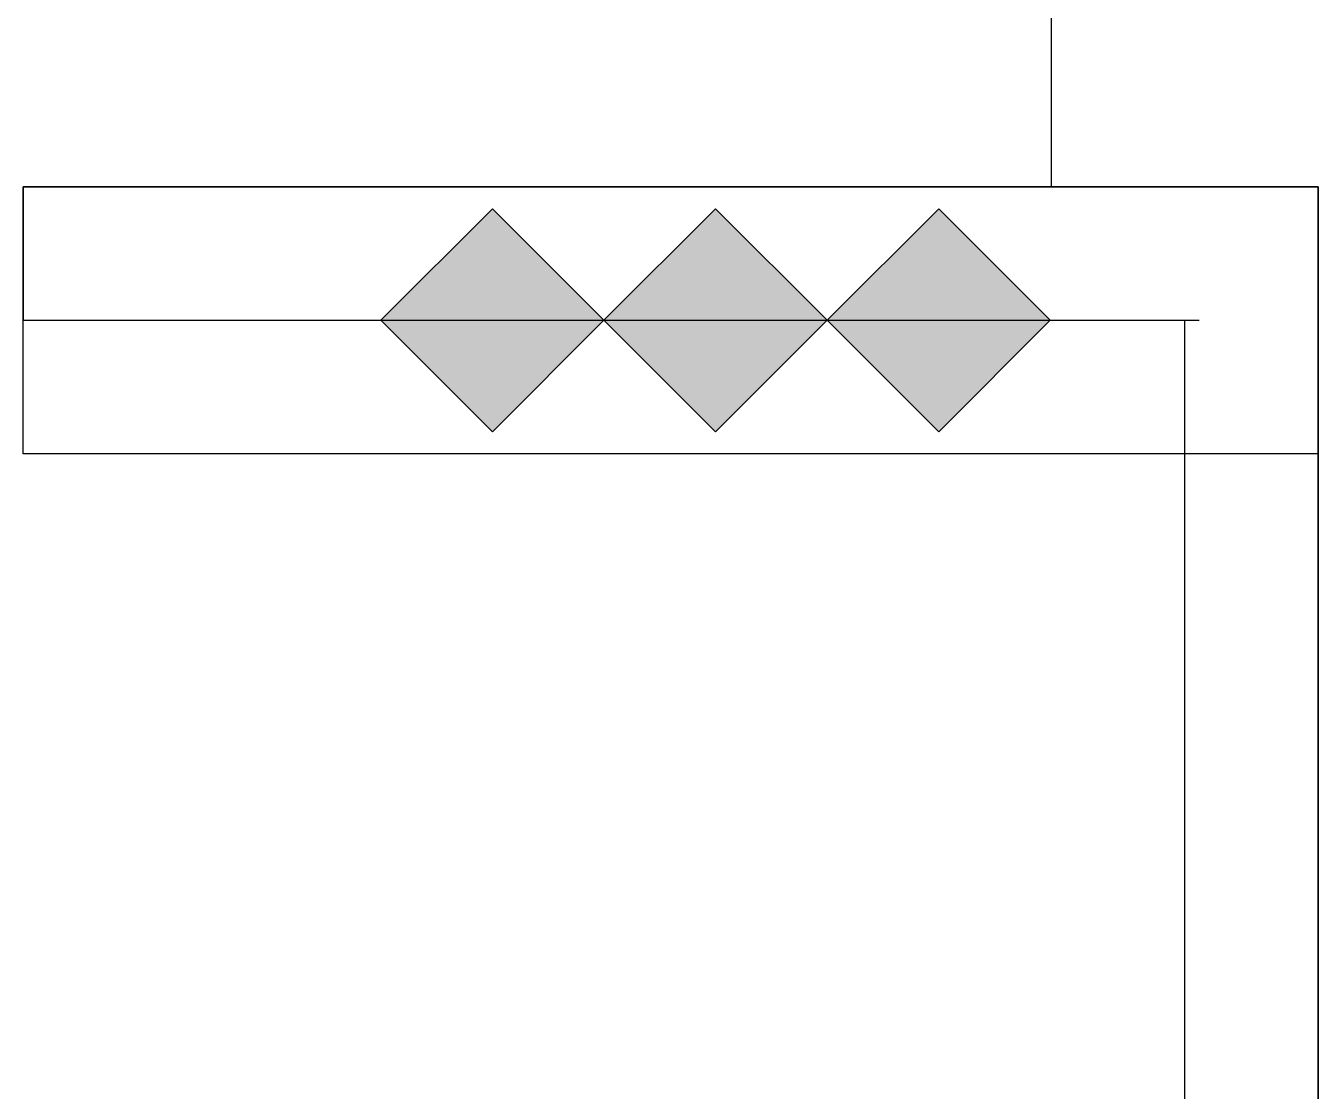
# Model space of a CAD drawing. Header units: inches. Extents: x -250485 to 735580, y -140410 to 288049.
# Drawn here: x 23878.54 to 23926.93, y 21756.19 to 21796.11 of the extents above; entities that cross this region are included whole.
import ezdxf

# ---------------------------------------------------------------- set-up
doc = ezdxf.new("R2010")
doc.units = ezdxf.units.IN
doc.header["$MEASUREMENT"] = 0
doc.layers.add('A site line', color=7, linetype='Continuous')
doc.layers.add('fire rated wall', color=7, linetype='Continuous')
doc.layers.add('Layer1', color=134, linetype='Continuous', lineweight=0)

# ---------------------------------------------------------------- blocks, each defined once
blk = doc.blocks.new('bfg')
at = {"layer": 'fire rated wall'}
h = blk.add_hatch(color=1, dxfattribs=at)
h.dxf.hatch_style = 1
h.paths.add_polyline_path([(9432308.67, -5613534.51), (9432321.43, -5613547.26), (9432334.18, -5613534.51)])
h.paths.add_polyline_path([(9432334.18, -5613534.51), (9432321.43, -5613521.75), (9432308.67, -5613534.51)])
h.paths.add_polyline_path([(9432334.18, -5613534.51), (9432359.68, -5613534.51), (9432346.93, -5613521.75)])
h.paths.add_polyline_path([(9432334.18, -5613534.51), (9432346.93, -5613547.26), (9432359.68, -5613534.51)])
at = {"layer": 'fire rated wall', "color": 1, "elevation": 0}
for points in [[(9432321.43, -5613547.26), (9432334.18, -5613534.51), (9432321.43, -5613521.75), (9432308.67, -5613534.51)], [(9432346.93, -5613547.26), (9432359.68, -5613534.51), (9432346.93, -5613521.75), (9432334.18, -5613534.51)]]:
    blk.add_lwpolyline(points, close=True, dxfattribs=at)
blk.add_lwpolyline([(9432291.67, -5613534.51), (9432376.69, -5613534.51)], dxfattribs=at)
blk = doc.blocks.new('3HR RATE')
at = {"layer": 'fire rated wall', "xscale": 1.292997314696549, "yscale": 1.292997314696549, "zscale": 1.292997314696549}
for p in [(-12191616.17, 7245476.71), (-12191583.19, 7245476.71)]:
    blk.add_blockref('bfg', p, dxfattribs=at)

msp = doc.modelspace()

# ---------------------------------------------------------------- linework, layer by layer
at = {"layer": 'A site line', "color": 7, "ltscale": 30}
msp.add_line((23916.93, 21956.325, -11.611), (23916.93, 21790.075, -11.611), dxfattribs=at)
at = {"layer": 'A site line', "color": 7, "lineweight": -3, "ltscale": 30, "elevation": -9.702}
for points in [[(23926.93, 21392.638), (23926.93, 21780.075), (23926.93, 21790.075), (23878.444, 21790.075), (23878.444, 21785.075), (23921.93, 21785.075), (23921.93, 21219.325), (23878.444, 21219.325), (23878.444, 21214.325)], [(23921.93, 21780.075), (23921.93, 21262.638)], [(23926.93, 21780.075), (23926.93, 21392.638)]]:
    msp.add_lwpolyline(points, dxfattribs=at)
at = {"layer": 'A site line', "color": 7, "ltscale": 30, "elevation": -9.702}
msp.add_lwpolyline([(23878.444, 21790.075), (23926.93, 21790.075), (23926.93, 21780.075), (23878.444, 21780.075), (23878.444, 21790.075)], dxfattribs=at)

# ---------------------------------------------------------------- block references
at = {"layer": 'Layer1', "xscale": 0.2533935670508072, "yscale": 0.2533935670526262, "zscale": 0.2533935670521235}
msp.add_blockref('3HR RATE', (22793.72, 25030.625, -9.702), dxfattribs=at)

doc.saveas('drawing.dxf')
